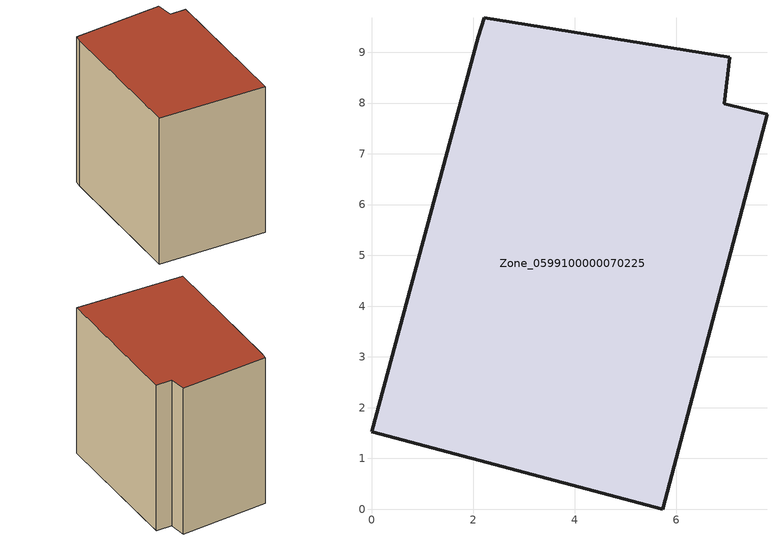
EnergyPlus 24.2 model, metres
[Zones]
Zone_0599100000070225
 floor ground (C_G): 0,1.53 2.1,9.31 2.22,9.68 7.06,8.9 6.95,7.99 7.79,7.78 5.74,0 z0
 wall outside (C_F): 2.1,9.31 0,1.53 5.74,0 7.79,7.78 6.95,7.99 7.06,8.9 2.22,9.68 2.1,9.31 z0:8.45
 roof outside (C_R): 2.22,9.68 2.1,9.31 0,1.53 5.74,0 7.79,7.78 6.95,7.99 7.06,8.9 z8.45
[BUILDING]
Pand.0599100000070225: North Axis=0; Terrain=City; Loads Convergence Tolerance Value=0.04; Temperature Convergence Tolerance Value=0.4; Solar Distribution=FullExterior; Maximum Number of Warmup Days=25; Minimum Number of Warmup Days=1
[Site:Location]
Rotterdam.The.Hague.AP_ZH_NLD Design_Conditions: Latitude=51.96; Longitude=4.45; Time Zone=1; Elevation=-4.5
[SITE:GROUNDTEMPERATURE:BUILDINGSURFACE]
18, 18, 18, 18, 18, 18, 18, 18, 18, 18, 18, 18
[MATERIAL] Thermal Absorptance=0.9; Solar Absorptance=0.7; Visible Absorptance=0.7
Name | Roughness | Thickness | Conductivity | Density | Specific Heat
G.TI.1946-1964 | MediumSmooth | 0.15 | 1 | 540 | 1210
F.TI.1946-1964 | Rough | 0.3 | 0.857143 | 1920 | 840
R.TI.1946-1964 | MediumRough | 0.2 | 0.277778 | 1500 | 1000
[CONSTRUCTION]
C_G: G.TI.1946-1964
C_F: F.TI.1946-1964
C_R: R.TI.1946-1964
[ZONE]
Zone_0599100000070225: Type=1; Multiplier=1; Ceiling Height=Autocalculate; Volume=Autocalculate; Floor Area=autocalculate; Part of Total Floor Area=Yes
[ZONEINFILTRATION:DESIGNFLOWRATE]
Infil_Zone_0599100000070225: Zone or ZoneList or Space or SpaceList=Zone_0599100000070225; Schedule=AlwaysOn; Design Flow Rate Calculation Method=Flow/Area; Flow Rate per Floor Area=0.003; Constant Term Coefficient=1; Temperature Term Coefficient=0; Velocity Term Coefficient=0; Velocity Squared Term Coefficient=0
[HVACTEMPLATE:ZONE:IDEALLOADSAIRSYSTEM]
Zone_0599100000070225: Maximum Heating Supply Air Temperature=50; Minimum Cooling Supply Air Temperature=13; Maximum Heating Supply Air Humidity Ratio=0.0156; Minimum Cooling Supply Air Humidity Ratio=0.0077; Heating Limit=NoLimit; Cooling Limit=NoLimit; Dehumidification Control Type=ConstantSensibleHeatRatio; Cooling Sensible Heat Ratio=0.7; Dehumidification Setpoint=60; Humidification Control Type=None; Humidification Setpoint=30; Outdoor Air Method=None; Outdoor Air Flow Rate per Person=0.00944; Outdoor Air Flow Rate per Zone Floor Area=0; Outdoor Air Flow Rate per Zone=0; Demand Controlled Ventilation Type=None; Outdoor Air Economizer Type=NoEconomizer; Heat Recovery Type=None; Sensible Heat Recovery Effectiveness=0.7; Latent Heat Recovery Effectiveness=0.65
[ZONECONTROL:THERMOSTAT]
ThermostatControl_Zone_0599100000070225: Zone or ZoneList=Zone_0599100000070225; Control Type Schedule=DualSetpointControlType; Control 1=Thermostat_Zone_0599100000070225; Temperature Difference Between Cutout And Setpoint=0
[THERMOSTATSETPOINT:DUALSETPOINT]
Thermostat_Zone_0599100000070225: Heating Setpoint Temperature Schedule=HeatingSetpoint_Zone_0599100000070225; Cooling Setpoint Temperature Schedule=CoolingSetpoint_Zone_0599100000070225
[SCHEDULE:COMPACT]
HeatingSetpoint_Zone_0599100000070225: Through: 12/31, For: AllDays, Until: 24:00, 21
CoolingSetpoint_Zone_0599100000070225: Through: 12/31, For: AllDays, Until: 24:00, 24
DualSetpointControlType: Through: 12/31, For: AllDays, Until: 24:00, 4
AlwaysOn: Through: 12/31, For: AllDays, Until: 24:00, 1
